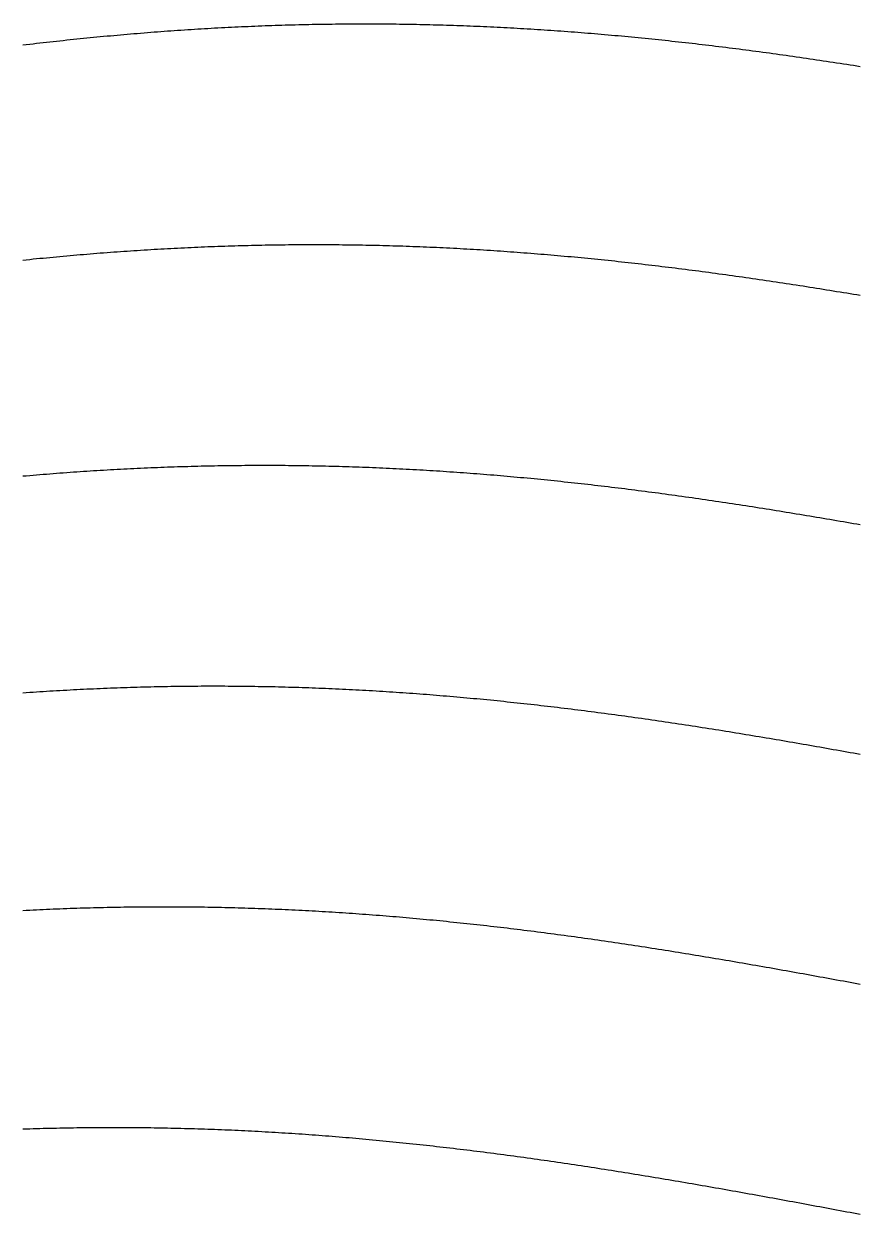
# Model space of a CAD drawing. Header units: millimetres. Extents: x 8 to 88, y 8 to 87.
# Drawn here: x 61.47 to 88, y 49.25 to 87 of the extents above; entities that cross this region are included whole.
import ezdxf

# ---------------------------------------------------------------- set-up
doc = ezdxf.new("R2010")
doc.units = ezdxf.units.MM
doc.layers.add('STUDY_GUIDES', color=7, linetype='Continuous')

msp = doc.modelspace()

# ---------------------------------------------------------------- linework, layer by layer
at = {"layer": 'STUDY_GUIDES'}
for points in [[(61.44, 86.3316), (61.5467, 86.3442), (61.6533, 86.3567), (61.76, 86.3691), (61.8667, 86.3814), (61.9733, 86.3936), (62.08, 86.4056), (62.1867, 86.4176), (62.2933, 86.4295), (62.4, 86.4412), (62.5067, 86.4528), (62.6133, 86.4643), (62.72, 86.4758), (62.8267, 86.4871), (62.9333, 86.4982), (63.04, 86.5093), (63.1467, 86.5203), (63.2533, 86.5311), (63.36, 86.5419), (63.4667, 86.5525), (63.5733, 86.563), (63.68, 86.5734), (63.7867, 86.5837), (63.8933, 86.5938), (64, 86.6039), (64.1067, 86.6138), (64.2133, 86.6236), (64.32, 86.6333), (64.4267, 86.6429), (64.5333, 86.6523), (64.64, 86.6617), (64.7467, 86.6709), (64.8533, 86.68), (64.96, 86.689), (65.0667, 86.6978), (65.1733, 86.7065), (65.28, 86.7152), (65.3867, 86.7236), (65.4933, 86.732), (65.6, 86.7403), (65.7067, 86.7484), (65.8133, 86.7564), (65.92, 86.7643), (66.0267, 86.772), (66.1333, 86.7796), (66.24, 86.7871), (66.3467, 86.7945), (66.4533, 86.8018), (66.56, 86.8089), (66.6667, 86.8159), (66.7733, 86.8228), (66.88, 86.8295), (66.9867, 86.8361), (67.0933, 86.8426), (67.2, 86.849), (67.3067, 86.8552), (67.4133, 86.8613), (67.52, 86.8673), (67.6267, 86.8731), (67.7333, 86.8789), (67.84, 86.8844), (67.9467, 86.8899), (68.0533, 86.8952), (68.16, 86.9004), (68.2667, 86.9055), (68.3733, 86.9105), (68.48, 86.9153), (68.5867, 86.9199), (68.6933, 86.9245), (68.8, 86.9289), (68.9067, 86.9332), (69.0133, 86.9374), (69.12, 86.9414), (69.2267, 86.9453), (69.3333, 86.949), (69.44, 86.9526), (69.5467, 86.9561), (69.6533, 86.9595), (69.76, 86.9627), (69.8667, 86.9658), (69.9733, 86.9688), (70.08, 86.9716), (70.1867, 86.9743), (70.2933, 86.9769), (70.4, 86.9793), (70.5067, 86.9816), (70.6133, 86.9837), (70.72, 86.9858), (70.8267, 86.9876), (70.9333, 86.9894), (71.04, 86.991), (71.1467, 86.9925), (71.2533, 86.9939), (71.36, 86.9951), (71.4667, 86.9962), (71.5733, 86.9971), (71.68, 86.9979), (71.7867, 86.9986), (71.8933, 86.9992), (72, 86.9996), (72.1067, 86.9998), (72.2133, 87), (72.32, 87), (72.4267, 86.9999), (72.5333, 86.9996), (72.64, 86.9992), (72.7467, 86.9987), (72.8533, 86.998), (72.96, 86.9972), (73.0667, 86.9963), (73.1733, 86.9952), (73.28, 86.994), (73.3867, 86.9926), (73.4933, 86.9912), (73.6, 86.9896), (73.7067, 86.9878), (73.8133, 86.9859), (73.92, 86.9839), (74.0267, 86.9818), (74.1333, 86.9795), (74.24, 86.9771), (74.3467, 86.9745), (74.4533, 86.9719), (74.56, 86.969), (74.6667, 86.9661), (74.7733, 86.963), (74.88, 86.9598), (74.9867, 86.9565), (75.0933, 86.953), (75.2, 86.9494), (75.3067, 86.9456), (75.4133, 86.9417), (75.52, 86.9377), (75.6267, 86.9336), (75.7333, 86.9293), (75.84, 86.9249), (75.9467, 86.9204), (76.0533, 86.9157), (76.16, 86.9109), (76.2667, 86.906), (76.3733, 86.9009), (76.48, 86.8957), (76.5867, 86.8904), (76.6933, 86.885), (76.8, 86.8794), (76.9067, 86.8737), (77.0133, 86.8678), (77.12, 86.8619), (77.2267, 86.8558), (77.3333, 86.8496), (77.44, 86.8432), (77.5467, 86.8367), (77.6533, 86.8301), (77.76, 86.8234), (77.8667, 86.8165), (77.9733, 86.8095), (78.08, 86.8024), (78.1867, 86.7952), (78.2933, 86.7878), (78.4, 86.7803), (78.5067, 86.7727), (78.6133, 86.765), (78.72, 86.7571), (78.8267, 86.7491), (78.9333, 86.741), (79.04, 86.7328), (79.1467, 86.7244), (79.2533, 86.7159), (79.36, 86.7073), (79.4667, 86.6986), (79.5733, 86.6898), (79.68, 86.6808), (79.7867, 86.6717), (79.8933, 86.6625), (80, 86.6532), (80.1067, 86.6438), (80.2133, 86.6342), (80.32, 86.6245), (80.4267, 86.6147), (80.5333, 86.6048), (80.64, 86.5948), (80.7467, 86.5846), (80.8533, 86.5744), (80.96, 86.564), (81.0667, 86.5535), (81.1733, 86.5429), (81.28, 86.5321), (81.3867, 86.5213), (81.4933, 86.5103), (81.6, 86.4993), (81.7067, 86.4881), (81.8133, 86.4768), (81.92, 86.4654), (82.0267, 86.4539), (82.1333, 86.4423), (82.24, 86.4306), (82.3467, 86.4187), (82.4533, 86.4068), (82.56, 86.3947), (82.6667, 86.3825), (82.7733, 86.3703), (82.88, 86.3579), (82.9867, 86.3454), (83.0933, 86.3328), (83.2, 86.3201), (83.3067, 86.3073), (83.4133, 86.2944), (83.52, 86.2814), (83.6267, 86.2683), (83.7333, 86.2551), (83.84, 86.2418), (83.9467, 86.2284), (84.0533, 86.2149), (84.16, 86.2013), (84.2667, 86.1875), (84.3733, 86.1737), (84.48, 86.1598), (84.5867, 86.1458), (84.6933, 86.1317), (84.8, 86.1175), (84.9067, 86.1032), (85.0133, 86.0889), (85.12, 86.0744), (85.2267, 86.0598), (85.3333, 86.0451), (85.44, 86.0304), (85.5467, 86.0155), (85.6533, 86.0006), (85.76, 85.9856), (85.8667, 85.9705), (85.9733, 85.9553), (86.08, 85.94), (86.1867, 85.9246), (86.2933, 85.9091), (86.4, 85.8936), (86.5067, 85.8779), (86.6133, 85.8622), (86.72, 85.8464), (86.8267, 85.8305), (86.9333, 85.8145), (87.04, 85.7985), (87.1467, 85.7824), (87.2533, 85.7661), (87.36, 85.7499), (87.4667, 85.7335), (87.5733, 85.717), (87.68, 85.7005), (87.7867, 85.6839), (87.8933, 85.6672), (88, 85.6505)], [(61.44, 79.5084), (61.5467, 79.5194), (61.6533, 79.5303), (61.76, 79.541), (61.8667, 79.5517), (61.9733, 79.5622), (62.08, 79.5726), (62.1867, 79.5829), (62.2933, 79.593), (62.4, 79.6031), (62.5067, 79.613), (62.6133, 79.6228), (62.72, 79.6325), (62.8267, 79.6421), (62.9333, 79.6516), (63.04, 79.6609), (63.1467, 79.6702), (63.2533, 79.6793), (63.36, 79.6882), (63.4667, 79.6971), (63.5733, 79.7059), (63.68, 79.7145), (63.7867, 79.723), (63.8933, 79.7314), (64, 79.7396), (64.1067, 79.7477), (64.2133, 79.7557), (64.32, 79.7636), (64.4267, 79.7714), (64.5333, 79.779), (64.64, 79.7865), (64.7467, 79.7939), (64.8533, 79.8012), (64.96, 79.8083), (65.0667, 79.8153), (65.1733, 79.8222), (65.28, 79.829), (65.3867, 79.8356), (65.4933, 79.8421), (65.6, 79.8485), (65.7067, 79.8547), (65.8133, 79.8608), (65.92, 79.8668), (66.0267, 79.8727), (66.1333, 79.8784), (66.24, 79.884), (66.3467, 79.8895), (66.4533, 79.8948), (66.56, 79.9), (66.6667, 79.9051), (66.7733, 79.9101), (66.88, 79.9149), (66.9867, 79.9196), (67.0933, 79.9241), (67.2, 79.9286), (67.3067, 79.9329), (67.4133, 79.937), (67.52, 79.9411), (67.6267, 79.945), (67.7333, 79.9487), (67.84, 79.9524), (67.9467, 79.9559), (68.0533, 79.9592), (68.16, 79.9625), (68.2667, 79.9656), (68.3733, 79.9685), (68.48, 79.9714), (68.5867, 79.9741), (68.6933, 79.9767), (68.8, 79.9791), (68.9067, 79.9814), (69.0133, 79.9836), (69.12, 79.9856), (69.2267, 79.9875), (69.3333, 79.9893), (69.44, 79.9909), (69.5467, 79.9924), (69.6533, 79.9938), (69.76, 79.995), (69.8667, 79.9961), (69.9733, 79.997), (70.08, 79.9979), (70.1867, 79.9986), (70.2933, 79.9991), (70.4, 79.9995), (70.5067, 79.9998), (70.6133, 80), (70.72, 80), (70.8267, 79.9999), (70.9333, 79.9996), (71.04, 79.9992), (71.1467, 79.9987), (71.2533, 79.9981), (71.36, 79.9973), (71.4667, 79.9963), (71.5733, 79.9953), (71.68, 79.9941), (71.7867, 79.9928), (71.8933, 79.9913), (72, 79.9897), (72.1067, 79.988), (72.2133, 79.9861), (72.32, 79.9841), (72.4267, 79.982), (72.5333, 79.9797), (72.64, 79.9773), (72.7467, 79.9747), (72.8533, 79.9721), (72.96, 79.9693), (73.0667, 79.9663), (73.1733, 79.9633), (73.28, 79.9601), (73.3867, 79.9567), (73.4933, 79.9533), (73.6, 79.9497), (73.7067, 79.9459), (73.8133, 79.9421), (73.92, 79.9381), (74.0267, 79.9339), (74.1333, 79.9297), (74.24, 79.9253), (74.3467, 79.9207), (74.4533, 79.9161), (74.56, 79.9113), (74.6667, 79.9064), (74.7733, 79.9013), (74.88, 79.8961), (74.9867, 79.8908), (75.0933, 79.8854), (75.2, 79.8798), (75.3067, 79.8741), (75.4133, 79.8683), (75.52, 79.8623), (75.6267, 79.8563), (75.7333, 79.8501), (75.84, 79.8437), (75.9467, 79.8372), (76.0533, 79.8306), (76.16, 79.8239), (76.2667, 79.8171), (76.3733, 79.8101), (76.48, 79.803), (76.5867, 79.7958), (76.6933, 79.7884), (76.8, 79.7809), (76.9067, 79.7733), (77.0133, 79.7656), (77.12, 79.7577), (77.2267, 79.7498), (77.3333, 79.7417), (77.44, 79.7334), (77.5467, 79.7251), (77.6533, 79.7166), (77.76, 79.708), (77.8667, 79.6993), (77.9733, 79.6905), (78.08, 79.6815), (78.1867, 79.6725), (78.2933, 79.6633), (78.4, 79.6539), (78.5067, 79.6445), (78.6133, 79.635), (78.72, 79.6253), (78.8267, 79.6155), (78.9333, 79.6056), (79.04, 79.5956), (79.1467, 79.5854), (79.2533, 79.5752), (79.36, 79.5648), (79.4667, 79.5543), (79.5733, 79.5437), (79.68, 79.533), (79.7867, 79.5222), (79.8933, 79.5112), (80, 79.5002), (80.1067, 79.489), (80.2133, 79.4777), (80.32, 79.4663), (80.4267, 79.4548), (80.5333, 79.4432), (80.64, 79.4315), (80.7467, 79.4197), (80.8533, 79.4077), (80.96, 79.3957), (81.0667, 79.3835), (81.1733, 79.3712), (81.28, 79.3589), (81.3867, 79.3464), (81.4933, 79.3338), (81.6, 79.3211), (81.7067, 79.3083), (81.8133, 79.2954), (81.92, 79.2825), (82.0267, 79.2694), (82.1333, 79.2562), (82.24, 79.2428), (82.3467, 79.2294), (82.4533, 79.2159), (82.56, 79.2023), (82.6667, 79.1886), (82.7733, 79.1748), (82.88, 79.1609), (82.9867, 79.1469), (83.0933, 79.1329), (83.2, 79.1187), (83.3067, 79.1044), (83.4133, 79.09), (83.52, 79.0755), (83.6267, 79.061), (83.7333, 79.0463), (83.84, 79.0316), (83.9467, 79.0167), (84.0533, 79.0018), (84.16, 78.9868), (84.2667, 78.9717), (84.3733, 78.9565), (84.48, 78.9412), (84.5867, 78.9258), (84.6933, 78.9103), (84.8, 78.8948), (84.9067, 78.8792), (85.0133, 78.8635), (85.12, 78.8477), (85.2267, 78.8318), (85.3333, 78.8158), (85.44, 78.7998), (85.5467, 78.7836), (85.6533, 78.7674), (85.76, 78.7511), (85.8667, 78.7348), (85.9733, 78.7183), (86.08, 78.7018), (86.1867, 78.6852), (86.2933, 78.6686), (86.4, 78.6518), (86.5067, 78.635), (86.6133, 78.6181), (86.72, 78.6011), (86.8267, 78.5841), (86.9333, 78.567), (87.04, 78.5498), (87.1467, 78.5325), (87.2533, 78.5152), (87.36, 78.4978), (87.4667, 78.4804), (87.5733, 78.4629), (87.68, 78.4453), (87.7867, 78.4276), (87.8933, 78.4099), (88, 78.3921)], [(61.44, 72.6602), (61.5467, 72.6694), (61.6533, 72.6785), (61.76, 72.6875), (61.8667, 72.6964), (61.9733, 72.7052), (62.08, 72.7138), (62.1867, 72.7223), (62.2933, 72.7307), (62.4, 72.739), (62.5067, 72.7471), (62.6133, 72.7551), (62.72, 72.763), (62.8267, 72.7708), (62.9333, 72.7784), (63.04, 72.7859), (63.1467, 72.7933), (63.2533, 72.8006), (63.36, 72.8078), (63.4667, 72.8148), (63.5733, 72.8217), (63.68, 72.8284), (63.7867, 72.8351), (63.8933, 72.8416), (64, 72.848), (64.1067, 72.8542), (64.2133, 72.8604), (64.32, 72.8664), (64.4267, 72.8722), (64.5333, 72.878), (64.64, 72.8836), (64.7467, 72.8891), (64.8533, 72.8944), (64.96, 72.8996), (65.0667, 72.9047), (65.1733, 72.9097), (65.28, 72.9145), (65.3867, 72.9192), (65.4933, 72.9238), (65.6, 72.9282), (65.7067, 72.9325), (65.8133, 72.9367), (65.92, 72.9407), (66.0267, 72.9447), (66.1333, 72.9484), (66.24, 72.9521), (66.3467, 72.9556), (66.4533, 72.959), (66.56, 72.9622), (66.6667, 72.9653), (66.7733, 72.9683), (66.88, 72.9712), (66.9867, 72.9739), (67.0933, 72.9765), (67.2, 72.9789), (67.3067, 72.9812), (67.4133, 72.9834), (67.52, 72.9854), (67.6267, 72.9874), (67.7333, 72.9891), (67.84, 72.9908), (67.9467, 72.9923), (68.0533, 72.9937), (68.16, 72.9949), (68.2667, 72.996), (68.3733, 72.997), (68.48, 72.9978), (68.5867, 72.9985), (68.6933, 72.9991), (68.8, 72.9995), (68.9067, 72.9998), (69.0133, 73), (69.12, 73), (69.2267, 72.9999), (69.3333, 72.9996), (69.44, 72.9993), (69.5467, 72.9988), (69.6533, 72.9981), (69.76, 72.9973), (69.8667, 72.9964), (69.9733, 72.9954), (70.08, 72.9942), (70.1867, 72.9929), (70.2933, 72.9914), (70.4, 72.9898), (70.5067, 72.9881), (70.6133, 72.9862), (70.72, 72.9843), (70.8267, 72.9821), (70.9333, 72.9799), (71.04, 72.9775), (71.1467, 72.975), (71.2533, 72.9723), (71.36, 72.9695), (71.4667, 72.9666), (71.5733, 72.9635), (71.68, 72.9603), (71.7867, 72.957), (71.8933, 72.9535), (72, 72.9499), (72.1067, 72.9462), (72.2133, 72.9424), (72.32, 72.9384), (72.4267, 72.9343), (72.5333, 72.93), (72.64, 72.9256), (72.7467, 72.9211), (72.8533, 72.9165), (72.96, 72.9117), (73.0667, 72.9068), (73.1733, 72.9017), (73.28, 72.8966), (73.3867, 72.8913), (73.4933, 72.8858), (73.6, 72.8803), (73.7067, 72.8746), (73.8133, 72.8688), (73.92, 72.8628), (74.0267, 72.8568), (74.1333, 72.8505), (74.24, 72.8442), (74.3467, 72.8378), (74.4533, 72.8312), (74.56, 72.8245), (74.6667, 72.8176), (74.7733, 72.8107), (74.88, 72.8036), (74.9867, 72.7963), (75.0933, 72.789), (75.2, 72.7815), (75.3067, 72.7739), (75.4133, 72.7662), (75.52, 72.7584), (75.6267, 72.7504), (75.7333, 72.7423), (75.84, 72.7341), (75.9467, 72.7258), (76.0533, 72.7173), (76.16, 72.7087), (76.2667, 72.7), (76.3733, 72.6912), (76.48, 72.6822), (76.5867, 72.6732), (76.6933, 72.664), (76.8, 72.6547), (76.9067, 72.6453), (77.0133, 72.6357), (77.12, 72.6261), (77.2267, 72.6163), (77.3333, 72.6064), (77.44, 72.5964), (77.5467, 72.5862), (77.6533, 72.576), (77.76, 72.5656), (77.8667, 72.5551), (77.9733, 72.5446), (78.08, 72.5338), (78.1867, 72.523), (78.2933, 72.5121), (78.4, 72.501), (78.5067, 72.4899), (78.6133, 72.4786), (78.72, 72.4672), (78.8267, 72.4557), (78.9333, 72.4441), (79.04, 72.4324), (79.1467, 72.4206), (79.2533, 72.4087), (79.36, 72.3966), (79.4667, 72.3845), (79.5733, 72.3722), (79.68, 72.3599), (79.7867, 72.3474), (79.8933, 72.3348), (80, 72.3221), (80.1067, 72.3094), (80.2133, 72.2965), (80.32, 72.2835), (80.4267, 72.2704), (80.5333, 72.2572), (80.64, 72.2439), (80.7467, 72.2305), (80.8533, 72.217), (80.96, 72.2034), (81.0667, 72.1897), (81.1733, 72.1759), (81.28, 72.162), (81.3867, 72.1481), (81.4933, 72.134), (81.6, 72.1198), (81.7067, 72.1055), (81.8133, 72.0911), (81.92, 72.0767), (82.0267, 72.0621), (82.1333, 72.0475), (82.24, 72.0327), (82.3467, 72.0179), (82.4533, 72.003), (82.56, 71.988), (82.6667, 71.9729), (82.7733, 71.9577), (82.88, 71.9424), (82.9867, 71.927), (83.0933, 71.9116), (83.2, 71.896), (83.3067, 71.8804), (83.4133, 71.8647), (83.52, 71.8489), (83.6267, 71.833), (83.7333, 71.8171), (83.84, 71.801), (83.9467, 71.7849), (84.0533, 71.7687), (84.16, 71.7524), (84.2667, 71.7361), (84.3733, 71.7196), (84.48, 71.7031), (84.5867, 71.6865), (84.6933, 71.6699), (84.8, 71.6531), (84.9067, 71.6363), (85.0133, 71.6194), (85.12, 71.6025), (85.2267, 71.5854), (85.3333, 71.5683), (85.44, 71.5512), (85.5467, 71.5339), (85.6533, 71.5166), (85.76, 71.4992), (85.8667, 71.4818), (85.9733, 71.4643), (86.08, 71.4467), (86.1867, 71.429), (86.2933, 71.4113), (86.4, 71.3935), (86.5067, 71.3757), (86.6133, 71.3578), (86.72, 71.3398), (86.8267, 71.3218), (86.9333, 71.3037), (87.04, 71.2856), (87.1467, 71.2674), (87.2533, 71.2492), (87.36, 71.2309), (87.4667, 71.2125), (87.5733, 71.1941), (87.68, 71.1756), (87.7867, 71.1571), (87.8933, 71.1385), (88, 71.1199)], [(61.44, 65.7854), (61.5467, 65.7928), (61.6533, 65.8), (61.76, 65.8072), (61.8667, 65.8142), (61.9733, 65.8211), (62.08, 65.8279), (62.1867, 65.8346), (62.2933, 65.8411), (62.4, 65.8475), (62.5067, 65.8537), (62.6133, 65.8599), (62.72, 65.8659), (62.8267, 65.8718), (62.9333, 65.8775), (63.04, 65.8831), (63.1467, 65.8886), (63.2533, 65.894), (63.36, 65.8992), (63.4667, 65.9043), (63.5733, 65.9093), (63.68, 65.9141), (63.7867, 65.9188), (63.8933, 65.9234), (64, 65.9279), (64.1067, 65.9322), (64.2133, 65.9364), (64.32, 65.9404), (64.4267, 65.9443), (64.5333, 65.9481), (64.64, 65.9518), (64.7467, 65.9553), (64.8533, 65.9587), (64.96, 65.962), (65.0667, 65.9651), (65.1733, 65.9681), (65.28, 65.9709), (65.3867, 65.9737), (65.4933, 65.9763), (65.6, 65.9787), (65.7067, 65.981), (65.8133, 65.9832), (65.92, 65.9853), (66.0267, 65.9872), (66.1333, 65.989), (66.24, 65.9906), (66.3467, 65.9922), (66.4533, 65.9936), (66.56, 65.9948), (66.6667, 65.9959), (66.7733, 65.9969), (66.88, 65.9977), (66.9867, 65.9985), (67.0933, 65.999), (67.2, 65.9995), (67.3067, 65.9998), (67.4133, 66), (67.52, 66), (67.6267, 65.9999), (67.7333, 65.9997), (67.84, 65.9993), (67.9467, 65.9988), (68.0533, 65.9982), (68.16, 65.9974), (68.2667, 65.9965), (68.3733, 65.9955), (68.48, 65.9943), (68.5867, 65.993), (68.6933, 65.9915), (68.8, 65.99), (68.9067, 65.9882), (69.0133, 65.9864), (69.12, 65.9844), (69.2267, 65.9823), (69.3333, 65.9801), (69.44, 65.9777), (69.5467, 65.9752), (69.6533, 65.9725), (69.76, 65.9697), (69.8667, 65.9668), (69.9733, 65.9638), (70.08, 65.9606), (70.1867, 65.9573), (70.2933, 65.9538), (70.4, 65.9502), (70.5067, 65.9465), (70.6133, 65.9427), (70.72, 65.9387), (70.8267, 65.9346), (70.9333, 65.9303), (71.04, 65.926), (71.1467, 65.9215), (71.2533, 65.9168), (71.36, 65.9121), (71.4667, 65.9072), (71.5733, 65.9021), (71.68, 65.897), (71.7867, 65.8917), (71.8933, 65.8863), (72, 65.8807), (72.1067, 65.875), (72.2133, 65.8692), (72.32, 65.8633), (72.4267, 65.8572), (72.5333, 65.851), (72.64, 65.8447), (72.7467, 65.8383), (72.8533, 65.8317), (72.96, 65.825), (73.0667, 65.8182), (73.1733, 65.8112), (73.28, 65.8041), (73.3867, 65.7969), (73.4933, 65.7896), (73.6, 65.7821), (73.7067, 65.7745), (73.8133, 65.7668), (73.92, 65.759), (74.0267, 65.751), (74.1333, 65.743), (74.24, 65.7348), (74.3467, 65.7264), (74.4533, 65.718), (74.56, 65.7094), (74.6667, 65.7007), (74.7733, 65.6919), (74.88, 65.683), (74.9867, 65.6739), (75.0933, 65.6647), (75.2, 65.6554), (75.3067, 65.646), (75.4133, 65.6365), (75.52, 65.6268), (75.6267, 65.6171), (75.7333, 65.6072), (75.84, 65.5972), (75.9467, 65.587), (76.0533, 65.5768), (76.16, 65.5664), (76.2667, 65.556), (76.3733, 65.5454), (76.48, 65.5347), (76.5867, 65.5239), (76.6933, 65.513), (76.8, 65.5019), (76.9067, 65.4908), (77.0133, 65.4795), (77.12, 65.4681), (77.2267, 65.4566), (77.3333, 65.4451), (77.44, 65.4333), (77.5467, 65.4215), (77.6533, 65.4096), (77.76, 65.3976), (77.8667, 65.3854), (77.9733, 65.3732), (78.08, 65.3608), (78.1867, 65.3484), (78.2933, 65.3358), (78.4, 65.3231), (78.5067, 65.3104), (78.6133, 65.2975), (78.72, 65.2845), (78.8267, 65.2714), (78.9333, 65.2582), (79.04, 65.245), (79.1467, 65.2316), (79.2533, 65.2181), (79.36, 65.2045), (79.4667, 65.1908), (79.5733, 65.177), (79.68, 65.1631), (79.7867, 65.1492), (79.8933, 65.1351), (80, 65.1209), (80.1067, 65.1067), (80.2133, 65.0923), (80.32, 65.0778), (80.4267, 65.0633), (80.5333, 65.0486), (80.64, 65.0339), (80.7467, 65.0191), (80.8533, 65.0042), (80.96, 64.9892), (81.0667, 64.9741), (81.1733, 64.9589), (81.28, 64.9436), (81.3867, 64.9282), (81.4933, 64.9128), (81.6, 64.8973), (81.7067, 64.8817), (81.8133, 64.866), (81.92, 64.8502), (82.0267, 64.8343), (82.1333, 64.8183), (82.24, 64.8023), (82.3467, 64.7862), (82.4533, 64.77), (82.56, 64.7537), (82.6667, 64.7374), (82.7733, 64.7209), (82.88, 64.7044), (82.9867, 64.6879), (83.0933, 64.6712), (83.2, 64.6545), (83.3067, 64.6377), (83.4133, 64.6208), (83.52, 64.6038), (83.6267, 64.5868), (83.7333, 64.5697), (83.84, 64.5525), (83.9467, 64.5353), (84.0533, 64.518), (84.16, 64.5006), (84.2667, 64.4832), (84.3733, 64.4656), (84.48, 64.4481), (84.5867, 64.4304), (84.6933, 64.4127), (84.8, 64.3949), (84.9067, 64.3771), (85.0133, 64.3592), (85.12, 64.3413), (85.2267, 64.3233), (85.3333, 64.3052), (85.44, 64.287), (85.5467, 64.2689), (85.6533, 64.2506), (85.76, 64.2323), (85.8667, 64.2139), (85.9733, 64.1955), (86.08, 64.1771), (86.1867, 64.1585), (86.2933, 64.14), (86.4, 64.1213), (86.5067, 64.1027), (86.6133, 64.084), (86.72, 64.0652), (86.8267, 64.0464), (86.9333, 64.0275), (87.04, 64.0086), (87.1467, 63.9896), (87.2533, 63.9706), (87.36, 63.9516), (87.4667, 63.9325), (87.5733, 63.9134), (87.68, 63.8942), (87.7867, 63.875), (87.8933, 63.8557), (88, 63.8364)], [(61.44, 58.8827), (61.5467, 58.8882), (61.6533, 58.8936), (61.76, 58.8988), (61.8667, 58.9039), (61.9733, 58.9089), (62.08, 58.9138), (62.1867, 58.9185), (62.2933, 58.9231), (62.4, 58.9275), (62.5067, 58.9319), (62.6133, 58.936), (62.72, 58.9401), (62.8267, 58.944), (62.9333, 58.9478), (63.04, 58.9515), (63.1467, 58.955), (63.2533, 58.9584), (63.36, 58.9617), (63.4667, 58.9648), (63.5733, 58.9679), (63.68, 58.9707), (63.7867, 58.9735), (63.8933, 58.9761), (64, 58.9785), (64.1067, 58.9809), (64.2133, 58.9831), (64.32, 58.9851), (64.4267, 58.9871), (64.5333, 58.9889), (64.64, 58.9905), (64.7467, 58.9921), (64.8533, 58.9934), (64.96, 58.9947), (65.0667, 58.9958), (65.1733, 58.9968), (65.28, 58.9977), (65.3867, 58.9984), (65.4933, 58.999), (65.6, 58.9994), (65.7067, 58.9998), (65.8133, 58.9999), (65.92, 59), (66.0267, 58.9999), (66.1333, 58.9997), (66.24, 58.9993), (66.3467, 58.9988), (66.4533, 58.9982), (66.56, 58.9975), (66.6667, 58.9966), (66.7733, 58.9955), (66.88, 58.9944), (66.9867, 58.9931), (67.0933, 58.9916), (67.2, 58.9901), (67.3067, 58.9884), (67.4133, 58.9865), (67.52, 58.9846), (67.6267, 58.9825), (67.7333, 58.9802), (67.84, 58.9779), (67.9467, 58.9754), (68.0533, 58.9727), (68.16, 58.9699), (68.2667, 58.967), (68.3733, 58.964), (68.48, 58.9608), (68.5867, 58.9575), (68.6933, 58.9541), (68.8, 58.9505), (68.9067, 58.9468), (69.0133, 58.943), (69.12, 58.939), (69.2267, 58.9349), (69.3333, 58.9307), (69.44, 58.9263), (69.5467, 58.9218), (69.6533, 58.9172), (69.76, 58.9124), (69.8667, 58.9076), (69.9733, 58.9025), (70.08, 58.8974), (70.1867, 58.8921), (70.2933, 58.8867), (70.4, 58.8812), (70.5067, 58.8755), (70.6133, 58.8697), (70.72, 58.8638), (70.8267, 58.8577), (70.9333, 58.8515), (71.04, 58.8452), (71.1467, 58.8388), (71.2533, 58.8322), (71.36, 58.8255), (71.4667, 58.8187), (71.5733, 58.8118), (71.68, 58.8047), (71.7867, 58.7975), (71.8933, 58.7902), (72, 58.7827), (72.1067, 58.7751), (72.2133, 58.7674), (72.32, 58.7596), (72.4267, 58.7517), (72.5333, 58.7436), (72.64, 58.7354), (72.7467, 58.7271), (72.8533, 58.7186), (72.96, 58.7101), (73.0667, 58.7014), (73.1733, 58.6926), (73.28, 58.6837), (73.3867, 58.6746), (73.4933, 58.6655), (73.6, 58.6562), (73.7067, 58.6468), (73.8133, 58.6372), (73.92, 58.6276), (74.0267, 58.6178), (74.1333, 58.608), (74.24, 58.598), (74.3467, 58.5878), (74.4533, 58.5776), (74.56, 58.5673), (74.6667, 58.5568), (74.7733, 58.5462), (74.88, 58.5355), (74.9867, 58.5247), (75.0933, 58.5138), (75.2, 58.5028), (75.3067, 58.4917), (75.4133, 58.4804), (75.52, 58.469), (75.6267, 58.4576), (75.7333, 58.446), (75.84, 58.4343), (75.9467, 58.4225), (76.0533, 58.4106), (76.16, 58.3985), (76.2667, 58.3864), (76.3733, 58.3742), (76.48, 58.3618), (76.5867, 58.3494), (76.6933, 58.3368), (76.8, 58.3242), (76.9067, 58.3114), (77.0133, 58.2985), (77.12, 58.2855), (77.2267, 58.2725), (77.3333, 58.2593), (77.44, 58.246), (77.5467, 58.2326), (77.6533, 58.2192), (77.76, 58.2056), (77.8667, 58.1919), (77.9733, 58.1781), (78.08, 58.1642), (78.1867, 58.1503), (78.2933, 58.1362), (78.4, 58.122), (78.5067, 58.1078), (78.6133, 58.0934), (78.72, 58.079), (78.8267, 58.0644), (78.9333, 58.0498), (79.04, 58.0351), (79.1467, 58.0203), (79.2533, 58.0054), (79.36, 57.9904), (79.4667, 57.9753), (79.5733, 57.9601), (79.68, 57.9448), (79.7867, 57.9295), (79.8933, 57.914), (80, 57.8985), (80.1067, 57.8829), (80.2133, 57.8672), (80.32, 57.8514), (80.4267, 57.8356), (80.5333, 57.8196), (80.64, 57.8036), (80.7467, 57.7875), (80.8533, 57.7713), (80.96, 57.755), (81.0667, 57.7387), (81.1733, 57.7223), (81.28, 57.7058), (81.3867, 57.6892), (81.4933, 57.6725), (81.6, 57.6558), (81.7067, 57.639), (81.8133, 57.6221), (81.92, 57.6052), (82.0267, 57.5881), (82.1333, 57.571), (82.24, 57.5539), (82.3467, 57.5366), (82.4533, 57.5193), (82.56, 57.502), (82.6667, 57.4845), (82.7733, 57.467), (82.88, 57.4495), (82.9867, 57.4318), (83.0933, 57.4141), (83.2, 57.3964), (83.3067, 57.3785), (83.4133, 57.3606), (83.52, 57.3427), (83.6267, 57.3247), (83.7333, 57.3066), (83.84, 57.2885), (83.9467, 57.2703), (84.0533, 57.2521), (84.16, 57.2338), (84.2667, 57.2154), (84.3733, 57.197), (84.48, 57.1785), (84.5867, 57.16), (84.6933, 57.1414), (84.8, 57.1228), (84.9067, 57.1042), (85.0133, 57.0854), (85.12, 57.0667), (85.2267, 57.0479), (85.3333, 57.029), (85.44, 57.0101), (85.5467, 56.9911), (85.6533, 56.9721), (85.76, 56.9531), (85.8667, 56.934), (85.9733, 56.9149), (86.08, 56.8957), (86.1867, 56.8765), (86.2933, 56.8572), (86.4, 56.838), (86.5067, 56.8186), (86.6133, 56.7993), (86.72, 56.7799), (86.8267, 56.7604), (86.9333, 56.741), (87.04, 56.7215), (87.1467, 56.7019), (87.2533, 56.6824), (87.36, 56.6628), (87.4667, 56.6432), (87.5733, 56.6235), (87.68, 56.6038), (87.7867, 56.5841), (87.8933, 56.5644), (88, 56.5446)], [(61.44, 51.9512), (61.5467, 51.9548), (61.6533, 51.9582), (61.76, 51.9615), (61.8667, 51.9646), (61.9733, 51.9676), (62.08, 51.9705), (62.1867, 51.9732), (62.2933, 51.9759), (62.4, 51.9783), (62.5067, 51.9807), (62.6133, 51.9829), (62.72, 51.985), (62.8267, 51.9869), (62.9333, 51.9887), (63.04, 51.9904), (63.1467, 51.9919), (63.2533, 51.9933), (63.36, 51.9946), (63.4667, 51.9958), (63.5733, 51.9968), (63.68, 51.9976), (63.7867, 51.9984), (63.8933, 51.999), (64, 51.9994), (64.1067, 51.9997), (64.2133, 51.9999), (64.32, 52), (64.4267, 51.9999), (64.5333, 51.9997), (64.64, 51.9994), (64.7467, 51.9989), (64.8533, 51.9983), (64.96, 51.9975), (65.0667, 51.9966), (65.1733, 51.9956), (65.28, 51.9945), (65.3867, 51.9932), (65.4933, 51.9918), (65.6, 51.9902), (65.7067, 51.9885), (65.8133, 51.9867), (65.92, 51.9847), (66.0267, 51.9826), (66.1333, 51.9804), (66.24, 51.9781), (66.3467, 51.9756), (66.4533, 51.9729), (66.56, 51.9702), (66.6667, 51.9673), (66.7733, 51.9643), (66.88, 51.9611), (66.9867, 51.9578), (67.0933, 51.9544), (67.2, 51.9508), (67.3067, 51.9471), (67.4133, 51.9433), (67.52, 51.9393), (67.6267, 51.9352), (67.7333, 51.931), (67.84, 51.9267), (67.9467, 51.9222), (68.0533, 51.9176), (68.16, 51.9128), (68.2667, 51.908), (68.3733, 51.9029), (68.48, 51.8978), (68.5867, 51.8925), (68.6933, 51.8871), (68.8, 51.8816), (68.9067, 51.876), (69.0133, 51.8702), (69.12, 51.8643), (69.2267, 51.8582), (69.3333, 51.852), (69.44, 51.8457), (69.5467, 51.8393), (69.6533, 51.8327), (69.76, 51.8261), (69.8667, 51.8193), (69.9733, 51.8123), (70.08, 51.8053), (70.1867, 51.7981), (70.2933, 51.7908), (70.4, 51.7833), (70.5067, 51.7757), (70.6133, 51.7681), (70.72, 51.7602), (70.8267, 51.7523), (70.9333, 51.7442), (71.04, 51.7361), (71.1467, 51.7278), (71.2533, 51.7193), (71.36, 51.7108), (71.4667, 51.7021), (71.5733, 51.6933), (71.68, 51.6844), (71.7867, 51.6753), (71.8933, 51.6662), (72, 51.6569), (72.1067, 51.6475), (72.2133, 51.638), (72.32, 51.6284), (72.4267, 51.6186), (72.5333, 51.6087), (72.64, 51.5988), (72.7467, 51.5887), (72.8533, 51.5784), (72.96, 51.5681), (73.0667, 51.5576), (73.1733, 51.5471), (73.28, 51.5364), (73.3867, 51.5256), (73.4933, 51.5147), (73.6, 51.5037), (73.7067, 51.4925), (73.8133, 51.4813), (73.92, 51.4699), (74.0267, 51.4585), (74.1333, 51.4469), (74.24, 51.4352), (74.3467, 51.4234), (74.4533, 51.4115), (74.56, 51.3995), (74.6667, 51.3874), (74.7733, 51.3751), (74.88, 51.3628), (74.9867, 51.3504), (75.0933, 51.3378), (75.2, 51.3252), (75.3067, 51.3124), (75.4133, 51.2995), (75.52, 51.2866), (75.6267, 51.2735), (75.7333, 51.2603), (75.84, 51.2471), (75.9467, 51.2337), (76.0533, 51.2202), (76.16, 51.2067), (76.2667, 51.193), (76.3733, 51.1792), (76.48, 51.1654), (76.5867, 51.1514), (76.6933, 51.1373), (76.8, 51.1232), (76.9067, 51.1089), (77.0133, 51.0946), (77.12, 51.0801), (77.2267, 51.0656), (77.3333, 51.051), (77.44, 51.0362), (77.5467, 51.0214), (77.6533, 51.0065), (77.76, 50.9915), (77.8667, 50.9765), (77.9733, 50.9613), (78.08, 50.946), (78.1867, 50.9307), (78.2933, 50.9153), (78.4, 50.8997), (78.5067, 50.8841), (78.6133, 50.8684), (78.72, 50.8527), (78.8267, 50.8368), (78.9333, 50.8209), (79.04, 50.8049), (79.1467, 50.7888), (79.2533, 50.7726), (79.36, 50.7563), (79.4667, 50.74), (79.5733, 50.7236), (79.68, 50.7071), (79.7867, 50.6905), (79.8933, 50.6738), (80, 50.6571), (80.1067, 50.6403), (80.2133, 50.6235), (80.32, 50.6065), (80.4267, 50.5895), (80.5333, 50.5724), (80.64, 50.5552), (80.7467, 50.538), (80.8533, 50.5207), (80.96, 50.5034), (81.0667, 50.4859), (81.1733, 50.4684), (81.28, 50.4509), (81.3867, 50.4332), (81.4933, 50.4155), (81.6, 50.3978), (81.7067, 50.3799), (81.8133, 50.3621), (81.92, 50.3441), (82.0267, 50.3261), (82.1333, 50.308), (82.24, 50.2899), (82.3467, 50.2717), (82.4533, 50.2535), (82.56, 50.2352), (82.6667, 50.2169), (82.7733, 50.1985), (82.88, 50.18), (82.9867, 50.1615), (83.0933, 50.1429), (83.2, 50.1243), (83.3067, 50.1056), (83.4133, 50.0869), (83.52, 50.0682), (83.6267, 50.0493), (83.7333, 50.0305), (83.84, 50.0116), (83.9467, 49.9926), (84.0533, 49.9736), (84.16, 49.9546), (84.2667, 49.9355), (84.3733, 49.9164), (84.48, 49.8972), (84.5867, 49.878), (84.6933, 49.8588), (84.8, 49.8395), (84.9067, 49.8202), (85.0133, 49.8008), (85.12, 49.7814), (85.2267, 49.762), (85.3333, 49.7425), (85.44, 49.723), (85.5467, 49.7035), (85.6533, 49.6839), (85.76, 49.6643), (85.8667, 49.6447), (85.9733, 49.6251), (86.08, 49.6054), (86.1867, 49.5857), (86.2933, 49.5659), (86.4, 49.5462), (86.5067, 49.5264), (86.6133, 49.5066), (86.72, 49.4868), (86.8267, 49.4669), (86.9333, 49.4471), (87.04, 49.4272), (87.1467, 49.4072), (87.2533, 49.3873), (87.36, 49.3674), (87.4667, 49.3474), (87.5733, 49.3274), (87.68, 49.3074), (87.7867, 49.2874), (87.8933, 49.2674), (88, 49.2474)]]:
    msp.add_lwpolyline(points, dxfattribs=at)

doc.saveas('drawing.dxf')
